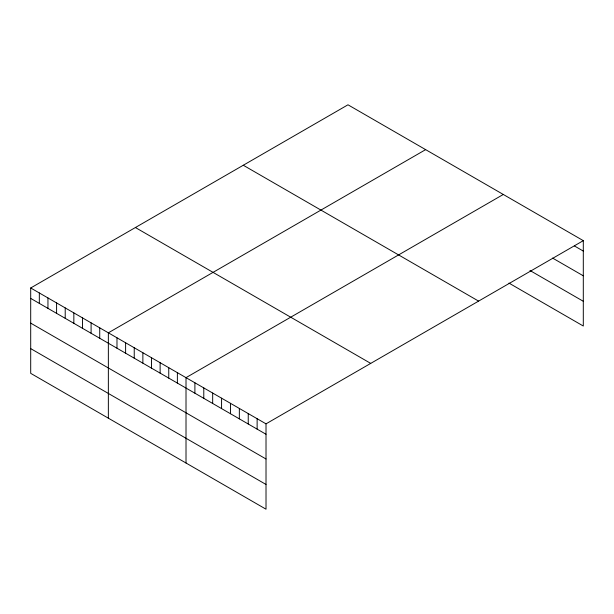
<?xml version="1.0" encoding="UTF-8"?>
<svg xmlns="http://www.w3.org/2000/svg" width="614" height="614" viewBox="0 0 614 614"><rect width="100%" height="100%" fill="white"/><g stroke="black" fill="none" stroke-linecap="round" stroke-linejoin="round"><path stroke-width="0.92" d="M583.3 240.657L266.016 423.844L266.016 509.198L30.7 373.343L30.7 287.981L347.984 104.802L583.3 240.657L583.3 326.019L508.952 283.092M425.64 149.632L108.356 332.819L108.356 418.172M503.296 194.469L186.011 377.648L186.011 463.01M574.412 245.945L583.3 251.08M552.592 258.08L583.3 275.809M529.959 270.49L583.3 301.29M243.282 165.25L478.598 301.113M135.402 227.533L370.718 363.396M30.7 287.981L266.016 423.844M30.7 298.404L266.016 434.259M30.7 323.133L266.016 458.988M30.7 348.614L266.016 484.469M257.128 418.71L257.128 429.132M248.24 413.575L248.24 423.998M239.345 408.448L239.345 418.863M230.457 403.314L230.457 413.729M221.57 398.179L221.57 408.602M212.674 393.044L212.674 403.467M203.787 387.918L203.787 398.332M194.899 382.783L194.899 393.198M177.377 372.667L177.377 383.09M168.75 367.686L168.75 378.109M160.124 362.705L160.124 373.128M151.497 357.724L151.497 368.147M142.87 352.743L142.87 363.158M134.236 347.762L134.236 358.177M125.609 342.781L125.609 353.196M116.982 337.8L116.982 348.215M99.729 327.838L99.729 338.253M91.095 322.857L91.095 333.272M82.468 317.875L82.468 328.29M73.841 312.894L73.841 323.309M65.214 307.913L65.214 318.328M56.588 302.925L56.588 313.347M47.953 297.943L47.953 308.366M39.327 292.962L39.327 303.385"/></g></svg>
